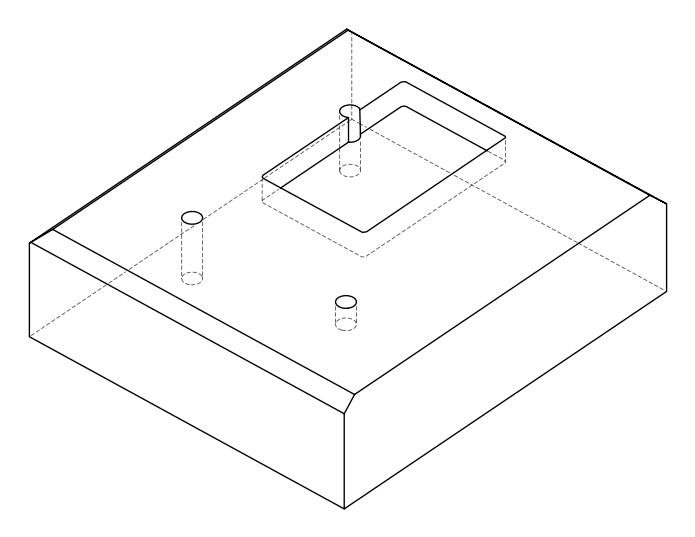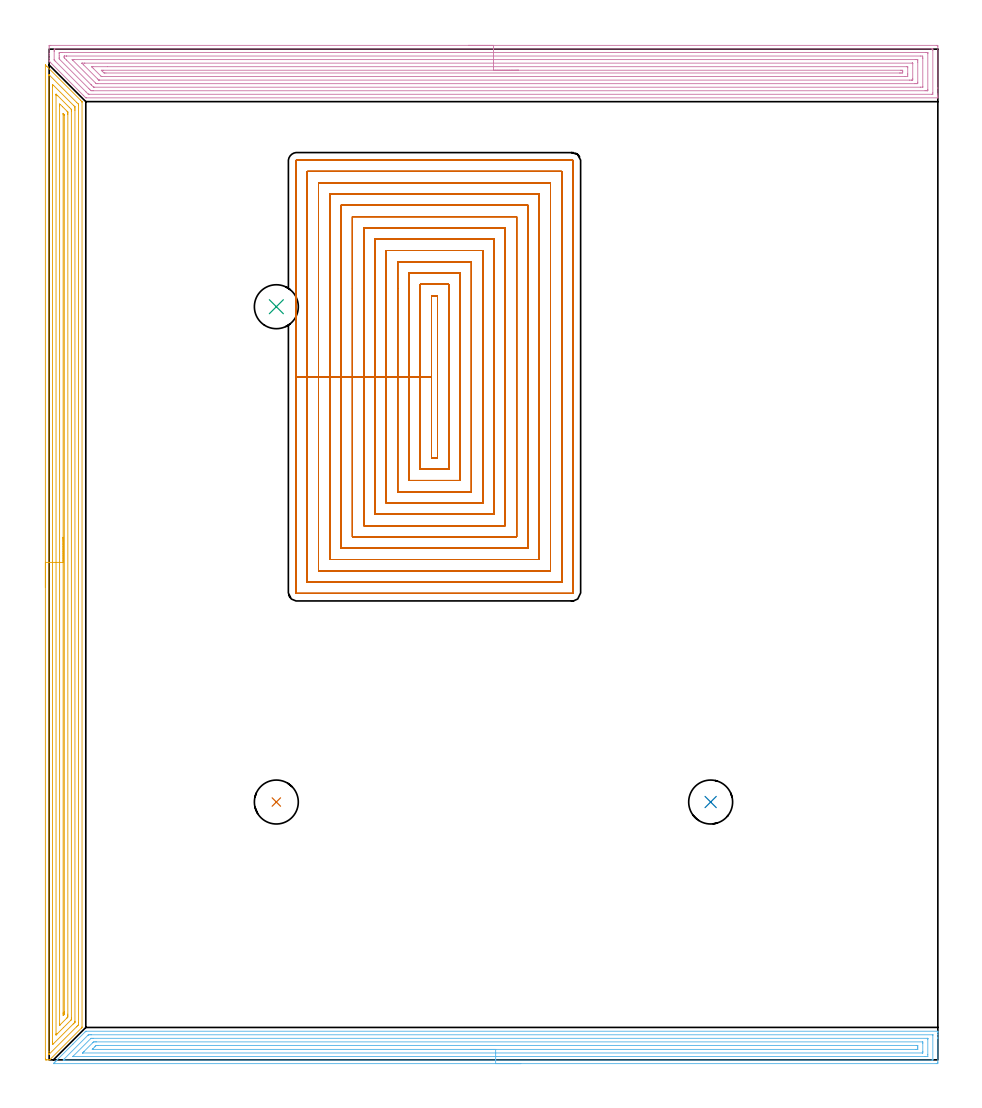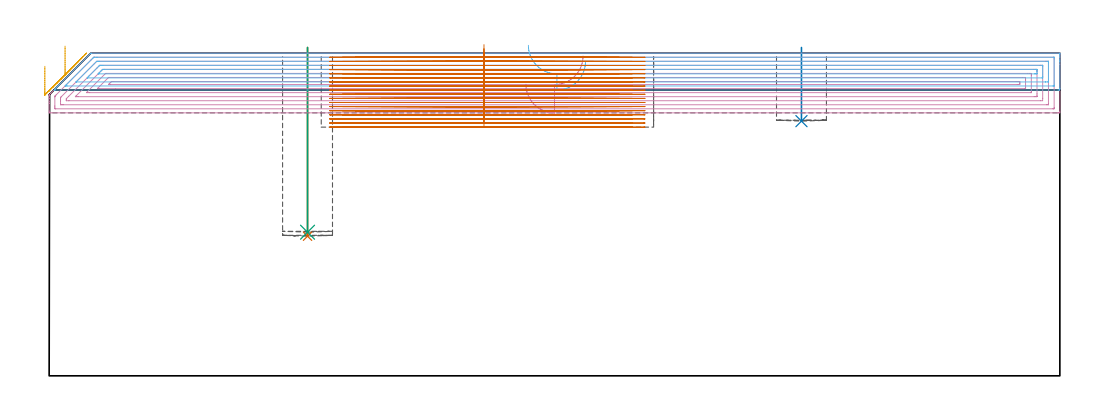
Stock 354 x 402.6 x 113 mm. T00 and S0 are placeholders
(PLAN: 7 operations, 2 tool changes, 223 min)
(1 INDEXABLE_INSERT_DRILL_BLIND_HOLE_FROM_SOLID | STEP1POCKET | NXT0302_006 | 0.27 min | 15340 mm3)
(2 INDEXABLE_INSERT_DRILL_BLIND_HOLE_FROM_SOLID_1 | STEP1POCKET_1 | NXT0302_006 | 0.1 min | 5665 mm3)
(3 INDEXABLE_INSERT_DRILL_BLIND_HOLE_FROM_SOLID_2 | STEP1POCKET_2 | NXT0302_006 | 0.26 min | 15004 mm3)
(4 AREA_MILL | FG_CHAMFER_SURFACE | UGT0205_001 | 22.61 min | 77318 mm3)
(5 AREA_MILL_1 | FG_CHAMFER_SURFACE_1 | UGT0205_001 | 18.6 min | 41197 mm3)
(6 AREA_MILL_2 | FG_CHAMFER_SURFACE_2 | UGT0205_001 | 14.09 min | 28587 mm3)
(7 MILL_RECTANGULAR_POCKET | POCKET_RECTANGULAR_STRAIGHT | NXT0201_008 | Follow Part, ap 1.5, ae 75% | 167.1 min | 537189 mm3)
(TOOL NXT0302_006 | Index. Insert Drill 17.5mm [880-D1750L25-05] | D17.5 PA176 FL88 Z2)
(TOOL UGT0205_001 | Chamfer Mill 20 x 3 x 45 deg. | D20 FL50 Z2)
(TOOL NXT0201_008 | ENDMILL 6mm [2P460-0600-NA 1630] | D6 FL26 Z6)
(OP 1 INDEXABLE_INSERT_DRILL_BLIND_HOLE_FROM_SOLID)
G17 G21 G94 G90
T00 M6
G54
G17 G0 G90 X90.5 Y102.7 S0 M3
G43 Z123. H1
G94 G81 G98 Z48.9 F250. R115.
G80
M5
M2
(OP 2 INDEXABLE_INSERT_DRILL_BLIND_HOLE_FROM_SOLID_1)
G17 G21 G94 G90
T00 M6
G54
G17 G0 G90 X263.5 Y102.7 S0 M3
G43 Z123. H1
G94 G81 G98 Z89.2 F250. R115.
G80
M5
M2
(OP 3 INDEXABLE_INSERT_DRILL_BLIND_HOLE_FROM_SOLID_2)
G17 G21 G94 G90
T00 M6
G54
G17 G0 G90 X90.5 Y300. S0 M3
G43 Z123. H1
G94 G81 G98 Z50.3 F250. R115.
G80
M5
M2
(OP 4 AREA_MILL)
G17 G21 G94 G90
T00 M6
G54
G17 G0 G90 X167. Y404.1 S1061 M3
G43 Z123. H0
Z102.1
G94 G1 X167.038 Z101.229 F250.
X167.152 Z100.364
X167.341 Z99.512
X167.603 Z98.68
X167.937 Z97.874
X168.34 Z97.1
X168.808 Z96.364
X169.34 Z95.672
X169.929 Z95.029
X170.572 Z94.44
X171.264 Z93.909
X172. Z93.44
X172.774 Z93.037
X173.58 Z92.703
X174.412 Z92.441
X175.264 Z92.252
X176.128 Z92.138
X177. Z92.1
X353.386
X353.661 Y404.097 Z92.102
X353.99 Y404.092 Z92.106
X354. Y403.758 Z92.439
Y387.116 Z109.079
Y384.714 Z111.481
Y384.043 Z112.157
Y383.667 Z112.533
Y383.265 Z112.926
X353.99 Y383.203 Z112.988
X353.832 Y383.2 Z113.
X14.904
X14.596 Y383.204 Z112.99
X14.436 Y383.362 Z112.834
X13.713 Y384.086 Z112.113
X0.575 Y397.224 Z98.973
X0.459 Y397.341 Z98.859
X0.317 Y397.483 Z98.717
X0.128 Y397.671 Z98.527
X0.019 Y397.782 Z98.415
X0.001 Y397.807 Z98.389
X0. Y398.175 Z98.024
Y399.011 Z97.183
Y400.241 Z95.956
Y400.798 Z95.396
Y403.479 Z92.717
X0.003 Y404.091 Z92.106
X0.005 Y404.093 Z92.104
X0.614 Y404.1 Z92.1
X177.
Y402.686 Z93.514
X351.599 Y402.685 Z93.515
X351.699 Y402.684 Z93.516
X351.899 Y402.679 Z93.521
X351.991 Y402.672 Z93.528
X351.994 Y402.642 Z93.558
X351.996 Y402.586 Z93.614
X352. Y402.185 Z94.015
X351.999 Y385.208 Z110.992
X351.992 Y384.714 Z111.486
X351.99 Y384.621 Z111.579
X351.8 Y384.617 Z111.583
X351.699 Y384.615 Z111.585
X15.897
X15.797 Y384.616 Z111.584
X15.698 Y384.62 Z111.58
X15.639 Y384.623 Z111.577
X15.606 Y384.652 Z111.548
X15.539 Y384.714 Z111.486
X14.904 Y385.346 Z110.854
X14.642 Y385.608 Z110.592
X2.401 Y397.85 Z98.35
X2.138 Y398.118 Z98.082
X2.051 Y398.211 Z97.989
X2.01 Y398.27 Z97.93
X2.007 Y398.318 Z97.882
X2.002 Y398.517 Z97.683
X2. Y401.692 Z94.508
X2.001 Y402.092 Z94.108
X2.008 Y402.586 Z93.614
X2.01 Y402.679 Z93.521
X2.2 Y402.683 Z93.517
X2.301 Y402.685 Z93.515
X177. Y402.686 Z93.514
Y401.271 Z94.929
X349.341
X349.813 Y401.269 Z94.931
X349.97 Y401.267 Z94.933
X349.988 Y401.265 Z94.935
X349.993 Y401.209 Z94.991
X349.998 Y401.11 Z95.09
X349.999 Y400.985 Z95.215
X350. Y400.798 Z95.402
X349.999 Y386.502 Z109.698
X349.998 Y386.316 Z109.884
X349.99 Y386.128 Z110.072
X349.981 Y386.035 Z110.165
X349.931 Y386.033 Z110.167
X349.813 Y386.03 Z110.17
X349.393 Y386.029 Z110.171
X348.92
X17.583
X17.161 Y386.031 Z110.169
X16.69 Y386.036 Z110.164
X16.207 Y386.502 Z109.698
X15.797 Y386.903 Z109.297
X4.187 Y398.514 Z97.686
X4.068 Y398.639 Z97.561
X4.01 Y398.702 Z97.498
X4.006 Y398.825 Z97.375
X4.002 Y399.011 Z97.189
X4. Y399.198 Z97.002
Y399.905 Z96.295
X4.001 Y400.798 Z95.402
X4.002 Y400.984 Z95.216
X4.01 Y401.172 Z95.028
X4.019 Y401.265 Z94.935
X4.069 Y401.267 Z94.933
X4.187 Y401.27 Z94.93
X4.607 Y401.271 Z94.929
X5.08
X177.
Y399.857 Z96.343
X347.182
X347.972 Y399.85 Z96.35
X347.999 Y399.039 Z97.161
X348. Y399.011 Z97.189
X347.999 Y387.639 Z108.561
X347.997 Y387.531 Z108.669
X347.994 Y387.477 Z108.723
X347.991 Y387.454 Z108.746
X347.974 Y387.449 Z108.751
X347.134 Y387.443 Z108.757
X347.086
X18.006
X17.795 Y387.445 Z108.755
X17.743 Y387.447 Z108.753
X17.72 Y387.449 Z108.751
X17.694 Y387.467 Z108.733
X17.583 Y387.57 Z108.63
X16.86 Y388.289 Z107.911
X16.69 Y388.458 Z107.742
X6.866 Y398.282 Z97.918
X6.141 Y399.011 Z97.189
X6.039 Y399.118 Z97.082
X6.012 Y399.149 Z97.051
X6.008 Y399.174 Z97.026
X6.004 Y399.228 Z96.972
X6.001 Y399.445 Z96.755
Y399.661 Z96.539
X6.003 Y399.769 Z96.431
X6.006 Y399.823 Z96.377
X6.009 Y399.846 Z96.354
X6.026 Y399.851 Z96.349
X6.866 Y399.857 Z96.343
X6.914
X177.
Y398.443 Z97.757
X345.023
X345.348 Y398.442 Z97.758
X345.92 Y398.438 Z97.762
X345.973 Y398.436 Z97.764
X345.99 Y398.422 Z97.778
X345.996 Y398.362 Z97.838
X345.998 Y398.118 Z98.082
X346. Y397.465 Z98.735
X345.999 Y389.424 Z106.776
X345.995 Y389.182 Z107.018
X345.988 Y388.864 Z107.336
X345.67 Y388.86 Z107.34
X345.348 Y388.858 Z107.342
X344.78 Y388.857 Z107.343
X19.369
X18.798 Y388.86 Z107.34
X18.763 Y388.863 Z107.337
X18.744 Y388.866 Z107.334
X18.662 Y388.943 Z107.257
X18.538 Y389.062 Z107.138
X9.415 Y398.183 Z98.017
X9.287 Y398.315 Z97.885
X9.204 Y398.404 Z97.796
X9.175 Y398.439 Z97.761
X9.176 Y398.44 Z97.76
X9.222 Y398.442 Z97.758
X9.545 Y398.443 Z97.757
X10.113
X177.
Y397.029 Z99.171
X343.757
X343.928 Y397.027 Z99.173
X343.97 Y397.025 Z99.175
X343.985 Y397.022 Z99.178
X343.99 Y397.014 Z99.186
X343.994 Y396.974 Z99.226
X343.999 Y396.786 Z99.414
X344. Y390.969 Z105.231
X343.998 Y390.532 Z105.668
X343.993 Y390.385 Z105.815
X343.988 Y390.278 Z105.922
X343.91 Y390.276 Z105.924
X343.562 Y390.273 Z105.927
X343.366 Y390.272 Z105.929
X342.668 Y390.271
X20.067
X19.893 Y390.273 Z105.927
X19.807 Y390.276 Z105.924
X19.789 Y390.278 Z105.922
X19.751 Y390.309 Z105.891
X19.665 Y390.39 Z105.81
X19.369 Y390.679 Z105.521
X13.717 Y396.331 Z99.869
X13.118 Y396.934 Z99.266
X13.058 Y397.001 Z99.199
X13.043 Y397.022 Z99.178
X13.118 Y397.024 Z99.176
X13.315 Y397.027 Z99.173
X14.011 Y397.029 Z99.171
X14.206
X177.
Y395.615 Z100.585
X341.599 Y395.614 Z100.586
X341.775 Y395.612 Z100.588
X341.952 Y395.608 Z100.592
X341.99 Y395.605 Z100.595
X341.994 Y395.571 Z100.629
X341.997 Y395.512 Z100.688
X341.999 Y395.437 Z100.763
X342. Y395.212 Z100.988
Y392.756 Z103.444
Y392.532 Z103.668
X341.996 Y391.863 Z104.337
X341.993 Y391.751 Z104.449
X341.99 Y391.7 Z104.5
X341.947 Y391.691 Z104.509
X340.882 Y391.685 Z104.515
X21.156 Y391.686 Z104.514
X20.978 Y391.687 Z104.513
X20.86 Y391.69 Z104.51
X20.821 Y391.692 Z104.508
X20.804 Y391.704 Z104.496
X20.768 Y391.735 Z104.465
X20.636 Y391.863 Z104.337
X17.583 Y394.915 Z101.285
X17.067 Y395.437 Z100.763
X16.904 Y395.605 Z100.595
X17.228 Y395.611 Z100.589
X17.407 Y395.614 Z100.586
X23.258 Y395.615 Z100.585
X177.
Y394.2 Z102.
X339.096
X339.441 Y394.199 Z102.001
X339.989 Y394.193 Z102.007
X340. Y393.65 Z102.55
Y393.639 Z102.561
X339.989 Y393.107 Z103.093
X339.644 Y393.102 Z103.098
X339.096 Y393.1 Z103.1
X338.753
X22.598
X22.049 Y393.104 Z103.096
X21.87 Y393.107 Z103.093
X21.681 Y393.278 Z102.922
X21.298 Y393.65 Z102.55
X21.156 Y393.791 Z102.409
X20.895 Y394.058 Z102.142
X20.774 Y394.184 Z102.016
X20.823 Y394.193 Z102.007
X21.156 Y394.198 Z102.002
X21.499 Y394.2 Z102.
X177.
X177.872 Z102.038
X178.736 Z102.151
X179.588 Z102.34
X180.42 Z102.603
X181.226 Z102.936
X182. Z103.339
X182.736 Z103.808
X183.428 Z104.339
X184.071 Z104.929
X184.66 Z105.572
X185.192 Z106.264
X185.66 Z107.
X186.063 Z107.773
X186.397 Z108.579
X186.659 Z109.411
X186.848 Z110.263
X186.962 Z111.128
X187. Z112.
G0 Z123.
M5
M2
(OP 5 AREA_MILL_1)
G17 G21 G94 G90
T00 M6
G54
G17 G0 G90 X-1.5 Y188.15 S1061 M3
G43 Z123. H0
Z108.4
G94 G1 Y188.188 Z107.528 F250.
Y188.302 Z106.664
Y188.491 Z105.812
Y188.753 Z104.98
Y189.087 Z104.174
Y189.49 Z103.4
Y189.958 Z102.664
Y190.49 Z101.972
Y191.079 Z101.329
Y191.722 Z100.74
Y192.414 Z100.209
Y193.15 Z99.74
Y193.924 Z99.337
Y194.73 Z99.003
Y195.562 Z98.741
Y196.414 Z98.552
Y197.278 Z98.438
Y198.15 Z98.4
Y396.187
X-1.494 Y396.272 Z98.404
X-1.492 Y396.281 Z98.405
X-1.471 Y396.272 Z98.427
X-0.894 Y395.694 Z99.006
X12.531 Y382.269 Z112.43
X13.092 Y381.709 Z112.989
X13.093 Y381.697 Z112.99
X13.1 Y381.375 Z113.
Y13.12
X13.102 Y12.9 Z112.998
X12.94 Y12.74 Z112.84
X12.915 Y12.715 Z112.815
X0.296 Y0.096 Z100.195
X0.226 Y0.028 Z100.125
X0.191 Y0.002 Z100.088
X-0.086 Y0. Z99.813
X-0.894 Z99.001
X-1.071 Z98.825
X-1.247 Z98.649
X-1.491 Y0.002 Z98.405
X-1.496 Y0.177 Z98.404
X-1.5 Y0.481 Z98.4
Y198.15
X-0.086 Z99.814
X-0.085 Y392.184 Z99.815
X-0.083 Y392.27 Z99.817
X-0.078 Y392.416 Z99.822
X-0.001 Y392.344 Z99.899
X0.248 Y392.101 Z100.148
X10.975 Y381.375 Z110.875
X11.601 Y380.745 Z111.501
X11.665 Y380.677 Z111.565
X11.678 Y380.661 Z111.578
X11.681 Y380.622 Z111.581
X11.684 Y380.566 Z111.584
X11.685 Y380.482 Z111.585
X11.686 Y380.397 Z111.586
X11.685 Y14.84 Z111.585
X11.681 Y14.031 Z111.581
X11.68 Y13.952 Z111.58
X11.601 Y13.863 Z111.501
X11.242 Y13.497 Z111.142
X10.887 Y13.137 Z110.787
X0.08 Y2.331 Z99.98
X-0.001 Y2.254 Z99.899
X-0.076 Y2.185 Z99.824
X-0.082 Y2.327 Z99.818
X-0.084 Y2.412 Z99.816
X-0.085 Y2.496 Z99.815
X-0.086 Y3.305 Z99.814
Y198.15
X1.329 Z101.229
Y387.632
X1.33 Y388.086 Z101.23
X1.334 Y388.526 Z101.234
X1.336 Y388.552 Z101.236
X1.37 Y388.526 Z101.27
X1.784 Y388.116 Z101.684
X9.816 Y380.084 Z109.716
X10.064 Y379.835 Z109.964
X10.186 Y379.708 Z110.086
X10.246 Y379.643 Z110.146
X10.265 Y379.614 Z110.165
X10.266 Y379.588 Z110.166
X10.27 Y379.133 Z110.17
X10.271 Y378.694 Z110.171
Y378.238
Y15.363
X10.269 Y15.144 Z110.169
X10.267 Y15.035 Z110.167
X10.265 Y14.984 Z110.165
X10.216 Y14.925 Z110.116
X10.019 Y14.721 Z109.919
X9.816 Y14.516 Z109.716
X9.574 Y14.273 Z109.474
X1.784 Y6.484 Z101.684
X1.533 Y6.238 Z101.433
X1.361 Y6.072 Z101.261
X1.336 Y6.272 Z101.236
X1.332 Y6.439 Z101.232
X1.33 Y6.881 Z101.23
X1.329 Y7.336 Z101.229
Y198.15
X2.743 Z102.643
Y384.057
X2.745 Y384.428 Z102.645
X2.747 Y384.613 Z102.647
X2.749 Y384.688 Z102.649
X2.81 Y384.63 Z102.71
X3.394 Y384.057 Z103.294
X8.031 Y379.42 Z107.931
X8.75 Y378.694 Z108.65
X8.85 Y378.585 Z108.75
X8.853 Y378.487 Z108.753
X8.855 Y378.28 Z108.755
X8.857 Y377.867 Z108.757
Y377.8
Y16.712
X8.853 Y16.299 Z108.753
X8.85 Y16.093 Z108.75
X8.841 Y16.002 Z108.741
X8.793 Y15.949 Z108.693
X8.668 Y15.818 Z108.568
X5.669 Y12.818 Z105.569
X3.307 Y10.456 Z103.207
X3.209 Y10.358 Z103.109
X2.99 Y10.142 Z102.89
X2.772 Y9.929 Z102.672
X2.754 Y9.913 Z102.654
X2.75 Y9.953 Z102.65
X2.747 Y10.098 Z102.647
X2.743 Y10.389 Z102.643
Y198.15
X4.157 Z104.057
X4.158 Y379.892 Z104.058
X4.161 Y380.482 Z104.061
X4.164 Y380.779 Z104.064
X4.461 Y380.531 Z104.361
X4.517 Y380.482 Z104.417
X5.354 Y379.648 Z105.254
X7.139 Y377.863 Z107.039
X7.202 Y377.8 Z107.102
X7.264 Y377.735 Z107.164
X7.388 Y377.602 Z107.288
X7.437 Y377.547 Z107.337
X7.439 Y377.532 Z107.339
X7.441 Y377.497 Z107.341
X7.443 Y376.906 Z107.343
Y376.602
X7.442 Y18.196 Z107.342
X7.439 Y17.606 Z107.339
X7.436 Y17.308 Z107.336
X7.421 Y17.032 Z107.321
X7.139 Y16.737 Z107.039
X7.126 Y16.725 Z107.026
X4.317 Y13.915 Z104.217
X4.282 Y13.88 Z104.182
X4.235 Y13.835 Z104.135
X4.182 Y13.787 Z104.082
X4.164 Y13.775 Z104.064
X4.163 Y13.776 Z104.063
X4.161 Y13.811 Z104.061
X4.158 Y14.031 Z104.058
X4.157 Y14.201 Z104.057
Y14.336
Y198.15
X5.571 Z105.471
X5.572 Y376.471 Z105.472
X5.573 Y376.687 Z105.473
X5.576 Y376.906 Z105.476
X5.578 Y376.957 Z105.478
X5.591 Y376.95 Z105.491
X5.643 Y376.906 Z105.543
X5.733 Y376.817 Z105.633
X5.908 Y376.635 Z105.808
X6.023 Y376.514 Z105.923
X6.024 Y376.5 Z105.924
X6.027 Y376.465 Z105.927
X6.028 Y376.317 Z105.928
X6.029 Y376.23 Z105.929
X6.028 Y19.176 Z105.928
X6.026 Y18.72 Z105.926
X6.022 Y18.5 Z105.922
X6.01 Y18.07 Z105.91
X5.899 Y17.954 Z105.799
X5.771 Y17.826 Z105.671
X5.591 Y17.651 Z105.491
X5.578 Y17.896 Z105.478
X5.573 Y18.28 Z105.473
X5.572 Y18.5 Z105.472
X5.571 Y18.717 Z105.471
Y198.15
Y199.022 Z105.509
Y199.886 Z105.623
Y200.738 Z105.812
Y201.57 Z106.074
Y202.376 Z106.408
Y203.15 Z106.811
Y203.886 Z107.28
Y204.578 Z107.811
Y205.221 Z108.4
Y205.81 Z109.043
Y206.342 Z109.735
Y206.81 Z110.471
Y207.213 Z111.245
Y207.547 Z112.051
Y207.809 Z112.883
Y207.998 Z113.735
Y208.112 Z114.6
Y208.15 Z115.471
G0 Z123.
M5
M2
(OP 6 AREA_MILL_2)
G17 G21 G94 G90
T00 M6
G54
G17 G0 G90 X187.85 Y-1.5 S1061 M3
G43 Z123. H0
Z110.1
G94 G1 X187.812 Z109.228 F250.
X187.698 Z108.364
X187.509 Z107.512
X187.247 Z106.68
X186.913 Z105.874
X186.51 Z105.1
X186.042 Z104.364
X185.51 Z103.672
X184.921 Z103.029
X184.278 Z102.44
X183.586 Z101.909
X182.85 Z101.44
X182.076 Z101.037
X181.27 Z100.703
X180.438 Z100.441
X179.586 Z100.252
X178.722 Z100.138
X177.85 Z100.1
X2.113
X1.871 Y-1.499 Z100.101
X1.753 Y-1.496 Z100.104
X1.71 Y-1.492 Z100.106
X1.871 Y-1.328 Z100.27
X2.034 Y-1.163 Z100.432
X2.194 Y-1.005 Z100.593
X2.317 Y-0.882 Z100.716
X2.471 Y-0.726 Z100.869
X2.621 Y-0.578 Z101.02
X2.764 Y-0.435 Z101.163
X2.908 Y-0.29 Z101.306
X3.048 Y-0.151 Z101.447
X3.211 Y0.012 Z101.609
X3.345 Y0.147 Z101.743
X3.475 Y0.276 Z101.874
X9.456 Y6.256 Z107.856
X14.349 Y11.15 Z112.748
X14.533 Y11.334 Z112.925
X14.606 Y11.4 Z112.985
X14.823 Z113.
X353.829
X353.99 Y11.398 Z112.988
X353.997 Y11.273 Z112.866
X354. Y11.142 Z112.742
Y10.857 Z112.456
Y10.19 Z111.784
Y8.983 Z110.58
Y8.443 Z110.037
Y-0.893 Z100.704
X353.996 Y-1.163 Z100.434
X353.99 Y-1.493 Z100.104
X353.725 Y-1.497 Z100.101
X353.383 Y-1.5 Z100.1
X177.85
Y-0.086 Z101.514
X6.288 Y-0.085 Z101.515
X5.89 Y-0.084 Z101.516
X5.678 Y-0.082 Z101.518
X5.588 Y-0.079 Z101.521
X5.627 Y-0.032 Z101.568
X5.691 Y0.036 Z101.636
X5.89 Y0.24 Z101.84
X15.338 Y9.687 Z111.287
X15.465 Y9.812 Z111.412
X15.569 Y9.912 Z111.512
X15.637 Y9.975 Z111.575
X15.717 Y9.979 Z111.579
X15.929 Y9.982 Z111.582
X16.61 Y9.985 Z111.585
X16.819 Y9.986 Z111.586
X351.805 Y9.985 Z111.585
X351.947 Y9.984 Z111.584
X351.981 Y9.981 Z111.581
X351.99 Y9.979 Z111.579
X351.994 Y9.97 Z111.57
X351.997 Y9.94 Z111.54
X352. Y9.795 Z111.395
Y0.189 Z101.789
X351.997 Y0.057 Z101.657
X351.993 Y-0.048 Z101.552
X351.99 Y-0.076 Z101.524
X351.978 Y-0.079 Z101.521
X351.938 Y-0.081 Z101.519
X351.596 Y-0.085 Z101.515
X177.85 Y-0.086 Z101.514
Y1.328 Z102.928
X9.595 Y1.329 Z102.929
X9.485 Y1.33 Z102.93
X9.464 Y1.332 Z102.932
X9.452 Y1.334 Z102.934
X9.456 Y1.347 Z102.947
X9.464 Y1.362 Z102.962
X9.511 Y1.411 Z103.011
X9.556 Y1.457 Z103.057
X16.576 Y8.476 Z110.076
X16.61 Y8.508 Z110.108
X16.664 Y8.553 Z110.153
X16.707 Y8.564 Z110.164
X16.801 Y8.567 Z110.167
X16.991 Y8.57 Z110.17
X17.372 Y8.571 Z110.171
X17.503
X349.81
X349.941 Y8.569 Z110.169
X349.977 Y8.566 Z110.166
X349.99 Y8.564 Z110.164
X349.993 Y8.554 Z110.154
X349.998 Y8.505 Z110.105
X349.999 Y8.443 Z110.043
X350. Y8.257 Z109.857
Y2.144 Z103.744
X349.992 Y1.457 Z103.057
X349.99 Y1.365 Z102.965
X349.977 Y1.335 Z102.935
X349.937 Y1.333 Z102.933
X349.81 Y1.331 Z102.931
X349.048 Y1.329 Z102.929
X348.916 Y1.328 Z102.928
X177.85
Y2.743 Z104.343
X13.508
X13.405 Y2.744 Z104.344
X13.364 Y2.745 Z104.345
X13.311 Y2.749 Z104.349
X13.342 Y2.786 Z104.386
X13.4 Y2.848 Z104.448
X13.752 Y3.203 Z104.803
X13.93 Y3.382 Z104.982
X17.373 Y6.824 Z108.424
X17.503 Y6.951 Z108.551
X17.719 Y7.15 Z108.75
X17.929 Y7.154 Z108.754
X18.397 Y7.156 Z108.756
X18.819 Y7.157 Z108.757
X347.862
X347.907 Y7.156 Z108.756
X347.953 Y7.154 Z108.754
X347.984 Y7.151 Z108.751
X347.99 Y7.114 Z108.714
X348. Y6.719 Z108.319
Y6.697 Z108.297
Y3.226 Z104.826
Y3.203 Z104.803
X347.992 Y2.779 Z104.379
X347.991 Y2.756 Z104.356
X347.965 Y2.75 Z104.35
X347.884 Y2.746 Z104.346
X347.758 Y2.744 Z104.344
X177.85 Y2.743 Z104.343
Y4.157 Z105.757
X17.421 Y4.158 Z105.758
X17.22 Y4.162 Z105.762
X17.179 Y4.164 Z105.764
Y4.17 Z105.77
X17.194 Y4.188 Z105.788
X17.288 Y4.288 Z105.888
X17.389 Y4.39 Z105.99
X17.503 Y4.505 Z106.105
X18.17 Y5.172 Z106.772
X18.397 Y5.398 Z106.998
X18.613 Y5.611 Z107.211
X18.713 Y5.706 Z107.306
X18.741 Y5.731 Z107.331
X18.784 Y5.736 Z107.336
X18.884 Y5.739 Z107.339
X19.29 Y5.743 Z107.343
X19.372
X345.425
X345.773 Y5.741 Z107.341
X345.946 Y5.738 Z107.338
X345.982 Y5.736 Z107.336
X345.99 Y5.713 Z107.313
X345.993 Y5.66 Z107.26
X345.999 Y5.182 Z106.782
X346. Y4.95 Z106.55
X345.998 Y4.31 Z105.91
X345.994 Y4.216 Z105.816
X345.99 Y4.166 Z105.766
X345.951 Y4.164 Z105.764
X345.749 Y4.161 Z105.761
X345.343 Y4.157 Z105.757
X345.261
X177.85
X176.978 Z105.795
X176.114 Z105.909
X175.262 Z106.098
X174.43 Z106.36
X173.624 Z106.694
X172.85 Z107.097
X172.114 Z107.565
X171.422 Z108.096
X170.779 Z108.686
X170.19 Z109.329
X169.658 Z110.021
X169.19 Z110.757
X168.787 Z111.531
X168.453 Z112.337
X168.191 Z113.169
X168.002 Z114.02
X167.888 Z114.885
X167.85 Z115.757
G0 Z123.
M5
M2
(OP 7 MILL_RECTANGULAR_POCKET)
G17 G21 G94 G90
T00 M6
G54
G17 G0 G90 X152.3 Y288.666 S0 M3
G43 Z123. H1
Z116.
G94 G1 Y272.1 Z111.561 F250.
Y239.8 F500.
X154.7
Y304.4
X152.3
Y272.1
X147.8
Y235.3
X159.2
Y308.9
X147.8
Y272.1
X143.3
Y230.8
X163.7
Y313.4
X143.3
Y307.316
Y272.1
X138.8
Y226.3
X168.2
Y317.9
X138.8
Y307.316
Y272.1
X134.3
Y221.8
X172.7
Y322.4
X134.3
Y307.316
Y272.1
X129.8
Y217.3
X177.2
Y326.9
X129.8
Y307.316
Y272.1
X125.3
Y212.8
X181.7
Y331.4
X125.3
Y307.316
Y272.1
X120.8
Y208.3
X186.2
Y335.9
X120.8
Y307.316
Y272.1
X116.3
Y203.8
X190.7
Y340.4
X116.3
Y307.316
Y272.1
X111.8
Y199.3
X195.2
Y344.9
X111.8
Y307.316
Y272.1
X107.3
Y194.8
X199.7
Y349.4
X107.3
Y307.316
Y272.1
X102.8
Y190.3
X204.2
Y353.9
X102.8
Y272.1
X98.3
Y186.1
G3 X98.6 Y185.8 R0.3
G1 X208.4
G3 X208.7 Y186.1 R0.3
G1 Y358.1
G3 X208.4 Y358.4 R0.3
G1 X98.6
G3 X98.3 Y358.1 R0.3
G1 Y272.1
Y271.1
G0 X152.3 Y288.666 Z114.561
G1 Y272.1 Z110.122 F250.
Y239.8 F500.
X154.7
Y304.4
X152.3
Y272.1
X147.8
Y235.3
X159.2
Y308.9
X147.8
Y272.1
X143.3
Y230.8
X163.7
Y313.4
X143.3
Y307.316
Y272.1
X138.8
Y226.3
X168.2
Y317.9
X138.8
Y307.316
Y272.1
X134.3
Y221.8
X172.7
Y322.4
X134.3
Y307.316
Y272.1
X129.8
Y217.3
X177.2
Y326.9
X129.8
Y307.316
Y272.1
X125.3
Y212.8
X181.7
Y331.4
X125.3
Y307.316
Y272.1
X120.8
Y208.3
X186.2
Y335.9
X120.8
Y307.316
Y272.1
X116.3
Y203.8
X190.7
Y340.4
X116.3
Y307.316
Y272.1
X111.8
Y199.3
X195.2
Y344.9
X111.8
Y307.316
Y272.1
X107.3
Y194.8
X199.7
Y349.4
X107.3
Y307.316
Y272.1
X102.8
Y190.3
X204.2
Y353.9
X102.8
Y272.1
X98.3
Y186.1
G3 X98.6 Y185.8 R0.3
G1 X208.4
G3 X208.7 Y186.1 R0.3
G1 Y358.1
G3 X208.4 Y358.4 R0.3
G1 X98.6
G3 X98.3 Y358.1 R0.3
G1 Y272.1
Y271.1
G0 X152.3 Y288.666 Z113.122
G1 Y272.1 Z108.683 F250.
Y239.8 F500.
X154.7
Y304.4
X152.3
Y272.1
X147.8
Y235.3
X159.2
Y308.9
X147.8
Y272.1
X143.3
Y230.8
X163.7
Y313.4
X143.3
Y307.316
Y272.1
X138.8
Y226.3
X168.2
Y317.9
X138.8
Y307.316
Y272.1
X134.3
Y221.8
X172.7
Y322.4
X134.3
Y307.316
Y272.1
X129.8
Y217.3
X177.2
Y326.9
X129.8
Y307.316
Y272.1
X125.3
Y212.8
X181.7
Y331.4
X125.3
Y307.316
Y272.1
X120.8
Y208.3
X186.2
Y335.9
X120.8
Y307.316
Y272.1
X116.3
Y203.8
X190.7
Y340.4
X116.3
Y307.316
Y272.1
X111.8
Y199.3
X195.2
Y344.9
X111.8
Y307.316
Y272.1
X107.3
Y194.8
X199.7
Y349.4
X107.3
Y307.316
Y272.1
X102.8
Y190.3
X204.2
Y353.9
X102.8
Y272.1
X98.3
Y186.1
G3 X98.6 Y185.8 R0.3
G1 X208.4
G3 X208.7 Y186.1 R0.3
G1 Y358.1
G3 X208.4 Y358.4 R0.3
G1 X98.6
G3 X98.3 Y358.1 R0.3
G1 Y272.1
Y271.1
G0 X152.3 Y288.666 Z111.683
G1 Y272.1 Z107.244 F250.
Y239.8 F500.
X154.7
Y304.4
X152.3
Y272.1
X147.8
Y235.3
X159.2
Y308.9
X147.8
Y272.1
X143.3
Y230.8
X163.7
Y313.4
X143.3
Y307.316
Y272.1
X138.8
Y226.3
X168.2
Y317.9
X138.8
Y307.316
Y272.1
X134.3
Y221.8
X172.7
Y322.4
X134.3
Y307.316
Y272.1
X129.8
Y217.3
X177.2
Y326.9
X129.8
Y307.316
Y272.1
X125.3
Y212.8
X181.7
Y331.4
X125.3
Y307.316
Y272.1
X120.8
Y208.3
X186.2
Y335.9
X120.8
Y307.316
Y272.1
X116.3
Y203.8
X190.7
Y340.4
X116.3
Y307.316
Y272.1
X111.8
Y199.3
X195.2
Y344.9
X111.8
Y307.316
Y272.1
X107.3
Y194.8
X199.7
Y349.4
X107.3
Y307.316
Y272.1
X102.8
Y190.3
X204.2
Y353.9
X102.8
Y272.1
X98.3
Y186.1
G3 X98.6 Y185.8 R0.3
G1 X208.4
G3 X208.7 Y186.1 R0.3
G1 Y358.1
G3 X208.4 Y358.4 R0.3
G1 X98.6
G3 X98.3 Y358.1 R0.3
G1 Y272.1
Y271.1
G0 X152.3 Y288.666 Z110.244
G1 Y272.1 Z105.805 F250.
Y239.8 F500.
X154.7
Y304.4
X152.3
Y272.1
X147.8
Y235.3
X159.2
Y308.9
X147.8
Y272.1
X143.3
Y230.8
X163.7
Y313.4
X143.3
Y307.316
Y272.1
X138.8
Y226.3
X168.2
Y317.9
X138.8
Y307.316
Y272.1
X134.3
Y221.8
X172.7
Y322.4
X134.3
Y307.316
Y272.1
X129.8
Y217.3
X177.2
Y326.9
X129.8
Y307.316
Y272.1
X125.3
Y212.8
X181.7
Y331.4
X125.3
Y307.316
Y272.1
X120.8
Y208.3
X186.2
Y335.9
X120.8
Y307.316
Y272.1
X116.3
Y203.8
X190.7
Y340.4
X116.3
Y307.316
Y272.1
X111.8
Y199.3
X195.2
Y344.9
X111.8
Y307.316
Y272.1
X107.3
Y194.8
X199.7
Y349.4
X107.3
Y307.316
Y272.1
X102.8
Y190.3
X204.2
Y353.9
X102.8
Y272.1
X98.3
Y186.1
G3 X98.6 Y185.8 R0.3
G1 X208.4
G3 X208.7 Y186.1 R0.3
G1 Y358.1
G3 X208.4 Y358.4 R0.3
G1 X98.6
G3 X98.3 Y358.1 R0.3
G1 Y272.1
Y271.1
G0 X152.3 Y288.666 Z108.805
G1 Y272.1 Z104.367 F250.
Y239.8 F500.
X154.7
Y304.4
X152.3
Y272.1
X147.8
Y235.3
X159.2
Y308.9
X147.8
Y272.1
X143.3
Y230.8
X163.7
Y313.4
X143.3
Y307.316
Y272.1
X138.8
Y226.3
X168.2
Y317.9
X138.8
Y307.316
Y272.1
X134.3
Y221.8
X172.7
Y322.4
X134.3
Y307.316
Y272.1
X129.8
Y217.3
X177.2
Y326.9
X129.8
Y307.316
Y272.1
X125.3
Y212.8
X181.7
Y331.4
X125.3
Y307.316
Y272.1
X120.8
Y208.3
X186.2
Y335.9
X120.8
Y307.316
Y272.1
X116.3
Y203.8
X190.7
Y340.4
X116.3
Y307.316
Y272.1
X111.8
Y199.3
X195.2
Y344.9
X111.8
Y307.316
Y272.1
X107.3
Y194.8
X199.7
Y349.4
X107.3
Y307.316
Y272.1
X102.8
Y190.3
X204.2
Y353.9
X102.8
Y272.1
X98.3
Y186.1
G3 X98.6 Y185.8 R0.3
G1 X208.4
G3 X208.7 Y186.1 R0.3
G1 Y358.1
G3 X208.4 Y358.4 R0.3
G1 X98.6
G3 X98.3 Y358.1 R0.3
G1 Y272.1
Y271.1
G0 X152.3 Y288.666 Z107.367
G1 Y272.1 Z102.928 F250.
Y239.8 F500.
X154.7
Y304.4
X152.3
Y272.1
X147.8
Y235.3
X159.2
Y308.9
X147.8
Y272.1
X143.3
Y230.8
X163.7
Y313.4
X143.3
Y307.316
Y272.1
X138.8
Y226.3
X168.2
Y317.9
X138.8
Y307.316
Y272.1
X134.3
Y221.8
X172.7
Y322.4
X134.3
Y307.316
Y272.1
X129.8
Y217.3
X177.2
Y326.9
X129.8
Y307.316
Y272.1
X125.3
Y212.8
X181.7
Y331.4
X125.3
Y307.316
Y272.1
X120.8
Y208.3
X186.2
Y335.9
X120.8
Y307.316
Y272.1
X116.3
Y203.8
X190.7
Y340.4
X116.3
Y307.316
Y272.1
X111.8
Y199.3
X195.2
Y344.9
X111.8
Y307.316
Y272.1
X107.3
Y194.8
X199.7
Y349.4
X107.3
Y307.316
Y272.1
X102.8
Y190.3
X204.2
Y353.9
X102.8
Y272.1
X98.3
Y186.1
G3 X98.6 Y185.8 R0.3
G1 X208.4
G3 X208.7 Y186.1 R0.3
G1 Y358.1
G3 X208.4 Y358.4 R0.3
G1 X98.6
G3 X98.3 Y358.1 R0.3
G1 Y272.1
Y271.1
G0 X152.3 Y288.666 Z105.928
G1 Y272.1 Z101.489 F250.
Y239.8 F500.
X154.7
Y304.4
X152.3
Y272.1
X147.8
Y235.3
X159.2
Y308.9
X147.8
Y272.1
X143.3
Y230.8
X163.7
Y313.4
X143.3
Y307.316
Y272.1
X138.8
Y226.3
X168.2
Y317.9
X138.8
Y307.316
Y272.1
X134.3
Y221.8
X172.7
Y322.4
X134.3
Y307.316
Y272.1
X129.8
Y217.3
X177.2
Y326.9
X129.8
Y307.316
Y272.1
X125.3
Y212.8
X181.7
Y331.4
X125.3
Y307.316
Y272.1
X120.8
Y208.3
X186.2
Y335.9
X120.8
Y307.316
Y272.1
X116.3
Y203.8
X190.7
Y340.4
X116.3
Y307.316
Y272.1
X111.8
Y199.3
X195.2
Y344.9
X111.8
Y307.316
Y272.1
X107.3
Y194.8
X199.7
Y349.4
X107.3
Y307.316
Y272.1
X102.8
Y190.3
X204.2
Y353.9
X102.8
Y272.1
X98.3
Y186.1
G3 X98.6 Y185.8 R0.3
G1 X208.4
G3 X208.7 Y186.1 R0.3
G1 Y358.1
G3 X208.4 Y358.4 R0.3
G1 X98.6
G3 X98.3 Y358.1 R0.3
G1 Y272.1
Y271.1
G0 X152.3 Y288.666 Z104.489
G1 Y272.1 Z100.05 F250.
Y239.8 F500.
X154.7
Y304.4
X152.3
Y272.1
X147.8
Y235.3
X159.2
Y308.9
X147.8
Y272.1
X143.3
Y230.8
X163.7
Y313.4
X143.3
Y307.315
Y272.1
X138.8
Y226.3
X168.2
Y317.9
X138.8
Y307.315
Y272.1
X134.3
Y221.8
X172.7
Y322.4
X134.3
Y307.315
Y272.1
X129.8
Y217.3
X177.2
Y326.9
X129.8
Y307.315
Y272.1
X125.3
Y212.8
X181.7
Y331.4
X125.3
Y307.315
Y272.1
X120.8
Y208.3
X186.2
Y335.9
X120.8
Y307.315
Y272.1
X116.3
Y203.8
X190.7
Y340.4
X116.3
Y307.315
Y272.1
X111.8
Y199.3
X195.2
Y344.9
X111.8
Y307.315
Y272.1
X107.3
Y194.8
X199.7
Y349.4
X107.3
Y307.315
Y272.1
X102.8
Y190.3
X204.2
Y353.9
X102.8
Y307.315
Y272.1
X98.3
Y186.1
G3 X98.6 Y185.8 R0.3
G1 X208.4
G3 X208.7 Y186.1 R0.3
G1 Y358.1
G3 X208.4 Y358.4 R0.3
G1 X98.6
G3 X98.3 Y358.1 R0.3
G1 Y272.1
Y271.1
G0 X152.3 Y288.666 Z103.05
G1 Y272.1 Z98.611 F250.
Y239.8 F500.
X154.7
Y304.4
X152.3
Y272.1
X147.8
Y235.3
X159.2
Y308.9
X147.8
Y272.1
X143.3
Y230.8
X163.7
Y313.4
X143.3
Y307.315
Y272.1
X138.8
Y226.3
X168.2
Y317.9
X138.8
Y307.315
Y272.1
X134.3
Y221.8
X172.7
Y322.4
X134.3
Y307.315
Y272.1
X129.8
Y217.3
X177.2
Y326.9
X129.8
Y307.315
Y272.1
X125.3
Y212.8
X181.7
Y331.4
X125.3
Y307.315
Y272.1
X120.8
Y208.3
X186.2
Y335.9
X120.8
Y307.315
Y272.1
X116.3
Y203.8
X190.7
Y340.4
X116.3
Y307.315
Y272.1
X111.8
Y199.3
X195.2
Y344.9
X111.8
Y307.315
Y272.1
X107.3
Y194.8
X199.7
Y349.4
X107.3
Y307.315
Y272.1
X102.8
Y190.3
X204.2
Y353.9
X102.8
Y307.315
Y272.1
X98.3
Y186.1
G3 X98.6 Y185.8 R0.3
G1 X208.4
G3 X208.7 Y186.1 R0.3
G1 Y358.1
G3 X208.4 Y358.4 R0.3
G1 X98.6
G3 X98.3 Y358.1 R0.3
G1 Y272.1
Y271.1
G0 X152.3 Y288.666 Z101.611
G1 Y272.1 Z97.172 F250.
Y239.8 F500.
X154.7
Y304.4
X152.3
Y272.1
X147.8
Y235.3
X159.2
Y308.9
X147.8
Y272.1
X143.3
Y230.8
X163.7
Y313.4
X143.3
Y307.316
Y272.1
X138.8
Y226.3
X168.2
Y317.9
X138.8
Y307.316
Y272.1
X134.3
Y221.8
X172.7
Y322.4
X134.3
Y307.316
Y272.1
X129.8
Y217.3
X177.2
Y326.9
X129.8
Y307.316
Y272.1
X125.3
Y212.8
X181.7
Y331.4
X125.3
Y307.316
Y272.1
X120.8
Y208.3
X186.2
Y335.9
X120.8
Y307.316
Y272.1
X116.3
Y203.8
X190.7
Y340.4
X116.3
Y307.316
Y272.1
X111.8
Y199.3
X195.2
Y344.9
X111.8
Y307.316
Y272.1
X107.3
Y194.8
X199.7
Y349.4
X107.3
Y307.316
Y272.1
X102.8
Y190.3
X204.2
Y353.9
X102.8
Y272.1
X98.3
Y186.1
G3 X98.6 Y185.8 R0.3
G1 X208.4
G3 X208.7 Y186.1 R0.3
G1 Y358.1
G3 X208.4 Y358.4 R0.3
G1 X98.6
G3 X98.3 Y358.1 R0.3
G1 Y272.1
Y271.1
G0 X152.3 Y288.666 Z100.172
G1 Y272.1 Z95.733 F250.
Y239.8 F500.
X154.7
Y304.4
X152.3
Y272.1
X147.8
Y235.3
X159.2
Y308.9
X147.8
Y272.1
X143.3
Y230.8
X163.7
Y313.4
X143.3
Y307.316
Y272.1
X138.8
Y226.3
X168.2
Y317.9
X138.8
Y307.316
Y272.1
X134.3
Y221.8
X172.7
Y322.4
X134.3
Y307.316
Y272.1
X129.8
Y217.3
X177.2
Y326.9
X129.8
Y307.316
Y272.1
X125.3
Y212.8
X181.7
Y331.4
X125.3
Y307.316
Y272.1
X120.8
Y208.3
X186.2
Y335.9
X120.8
Y307.316
Y272.1
X116.3
Y203.8
X190.7
Y340.4
X116.3
Y307.316
Y272.1
X111.8
Y199.3
X195.2
Y344.9
X111.8
Y307.316
Y272.1
X107.3
Y194.8
X199.7
Y349.4
X107.3
Y307.316
Y272.1
X102.8
Y190.3
X204.2
Y353.9
X102.8
Y307.316
Y272.1
X98.3
Y186.1
G3 X98.6 Y185.8 R0.3
G1 X208.4
G3 X208.7 Y186.1 R0.3
G1 Y358.1
G3 X208.4 Y358.4 R0.3
G1 X98.6
G3 X98.3 Y358.1 R0.3
G1 Y272.1
Y271.1
G0 X152.3 Y288.666 Z98.733
G1 Y272.1 Z94.294 F250.
Y239.8 F500.
X154.7
Y304.4
X152.3
Y272.1
X147.8
Y235.3
X159.2
Y308.9
X147.8
Y272.1
X143.3
Y230.8
X163.7
Y313.4
X143.3
Y307.316
Y272.1
X138.8
Y226.3
X168.2
Y317.9
X138.8
Y307.316
Y272.1
X134.3
Y221.8
X172.7
Y322.4
X134.3
Y307.316
Y272.1
X129.8
Y217.3
X177.2
Y326.9
X129.8
Y307.316
Y272.1
X125.3
Y212.8
X181.7
Y331.4
X125.3
Y307.316
Y272.1
X120.8
Y208.3
X186.2
Y335.9
X120.8
Y307.316
Y272.1
X116.3
Y203.8
X190.7
Y340.4
X116.3
Y307.316
Y272.1
X111.8
Y199.3
X195.2
Y344.9
X111.8
Y307.316
Y272.1
X107.3
Y194.8
X199.7
Y349.4
X107.3
Y307.316
Y272.1
X102.8
Y190.3
X204.2
Y353.9
X102.8
Y272.1
X98.3
Y186.1
G3 X98.6 Y185.8 R0.3
G1 X208.4
G3 X208.7 Y186.1 R0.3
G1 Y358.1
G3 X208.4 Y358.4 R0.3
G1 X98.6
G3 X98.3 Y358.1 R0.3
G1 Y272.1
Y271.1
G0 X152.3 Y288.666 Z97.294
G1 Y272.1 Z92.856 F250.
Y239.8 F500.
X154.7
Y304.4
X152.3
Y272.1
X147.8
Y235.3
X159.2
Y308.9
X147.8
Y272.1
X143.3
Y230.8
X163.7
Y313.4
X143.3
Y307.316
Y272.1
X138.8
Y226.3
X168.2
Y317.9
X138.8
Y307.316
Y272.1
X134.3
Y221.8
X172.7
Y322.4
X134.3
Y307.316
Y272.1
X129.8
Y217.3
X177.2
Y326.9
X129.8
Y307.316
Y272.1
X125.3
Y212.8
X181.7
Y331.4
X125.3
Y307.316
Y272.1
X120.8
Y208.3
X186.2
Y335.9
X120.8
Y307.316
Y272.1
X116.3
Y203.8
X190.7
Y340.4
X116.3
Y307.316
Y272.1
X111.8
Y199.3
X195.2
Y344.9
X111.8
Y307.316
Y272.1
X107.3
Y194.8
X199.7
Y349.4
X107.3
Y307.316
Y272.1
X102.8
Y190.3
X204.2
Y353.9
X102.8
Y272.1
X98.3
Y186.1
G3 X98.6 Y185.8 R0.3
G1 X208.4
G3 X208.7 Y186.1 R0.3
G1 Y358.1
G3 X208.4 Y358.4 R0.3
G1 X98.6
G3 X98.3 Y358.1 R0.3
G1 Y272.1
Y271.1
G0 X152.3 Y288.666 Z95.856
G1 Y272.1 Z91.417 F250.
Y239.8 F500.
X154.7
Y304.4
X152.3
Y272.1
X147.8
Y235.3
X159.2
Y308.9
X147.8
Y272.1
X143.3
Y230.8
X163.7
Y313.4
X143.3
Y307.316
Y272.1
X138.8
Y226.3
X168.2
Y317.9
X138.8
Y307.316
Y272.1
X134.3
Y221.8
X172.7
Y322.4
X134.3
Y307.316
Y272.1
X129.8
Y217.3
X177.2
Y326.9
X129.8
Y307.316
Y272.1
X125.3
Y212.8
X181.7
Y331.4
X125.3
Y307.316
Y272.1
X120.8
Y208.3
X186.2
Y335.9
X120.8
Y307.316
Y272.1
X116.3
Y203.8
X190.7
Y340.4
X116.3
Y307.316
Y272.1
X111.8
Y199.3
X195.2
Y344.9
X111.8
Y307.316
Y272.1
X107.3
Y194.8
X199.7
Y349.4
X107.3
Y307.316
Y272.1
X102.8
Y190.3
X204.2
Y353.9
X102.8
Y272.1
X98.3
Y186.1
G3 X98.6 Y185.8 R0.3
G1 X208.4
G3 X208.7 Y186.1 R0.3
G1 Y358.1
G3 X208.4 Y358.4 R0.3
G1 X98.6
G3 X98.3 Y358.1 R0.3
G1 Y272.1
Y271.1
G0 X152.3 Y288.666 Z94.417
G1 Y272.1 Z89.978 F250.
Y239.8 F500.
X154.7
Y304.4
X152.3
Y272.1
X147.8
Y235.3
X159.2
Y308.9
X147.8
Y272.1
X143.3
Y230.8
X163.7
Y313.4
X143.3
Y307.316
Y272.1
X138.8
Y226.3
X168.2
Y317.9
X138.8
Y307.316
Y272.1
X134.3
Y221.8
X172.7
Y322.4
X134.3
Y307.316
Y272.1
X129.8
Y217.3
X177.2
Y326.9
X129.8
Y307.316
Y272.1
X125.3
Y212.8
X181.7
Y331.4
X125.3
Y307.316
Y272.1
X120.8
Y208.3
X186.2
Y335.9
X120.8
Y307.316
Y272.1
X116.3
Y203.8
X190.7
Y340.4
X116.3
Y307.316
Y272.1
X111.8
Y199.3
X195.2
Y344.9
X111.8
Y307.316
Y272.1
X107.3
Y194.8
X199.7
Y349.4
X107.3
Y307.316
Y272.1
X102.8
Y190.3
X204.2
Y353.9
X102.8
Y272.1
X98.3
Y186.1
G3 X98.6 Y185.8 R0.3
G1 X208.4
G3 X208.7 Y186.1 R0.3
G1 Y358.1
G3 X208.4 Y358.4 R0.3
G1 X98.6
G3 X98.3 Y358.1 R0.3
G1 Y272.1
Y271.1
G0 X152.3 Y288.666 Z92.978
G1 Y272.1 Z88.539 F250.
Y239.8 F500.
X154.7
Y304.4
X152.3
Y272.1
X147.8
Y235.3
X159.2
Y308.9
X147.8
Y272.1
X143.3
Y230.8
X163.7
Y313.4
X143.3
Y307.316
Y272.1
X138.8
Y226.3
X168.2
Y317.9
X138.8
Y307.316
Y272.1
X134.3
Y221.8
X172.7
Y322.4
X134.3
Y307.316
Y272.1
X129.8
Y217.3
X177.2
Y326.9
X129.8
Y307.316
Y272.1
X125.3
Y212.8
X181.7
Y331.4
X125.3
Y307.316
Y272.1
X120.8
Y208.3
X186.2
Y335.9
X120.8
Y307.316
Y272.1
X116.3
Y203.8
X190.7
Y340.4
X116.3
Y307.316
Y272.1
X111.8
Y199.3
X195.2
Y344.9
X111.8
Y307.316
Y272.1
X107.3
Y194.8
X199.7
Y349.4
X107.3
Y307.316
Y272.1
X102.8
Y190.3
X204.2
Y353.9
X102.8
Y272.1
X98.3
Y186.1
G3 X98.6 Y185.8 R0.3
G1 X208.4
G3 X208.7 Y186.1 R0.3
G1 Y358.1
G3 X208.4 Y358.4 R0.3
G1 X98.6
G3 X98.3 Y358.1 R0.3
G1 Y272.1
Y271.1
G0 X152.3 Y288.666 Z91.539
G1 Y272.1 Z87.1 F250.
Y239.8 F500.
X154.7
Y304.4
X152.3
Y272.1
X147.8
Y235.3
X159.2
Y308.9
X147.8
Y272.1
X143.3
Y230.8
X163.7
Y313.4
X143.3
Y307.316
Y272.1
X138.8
Y226.3
X168.2
Y317.9
X138.8
Y307.316
Y272.1
X134.3
Y221.8
X172.7
Y322.4
X134.3
Y307.316
Y272.1
X129.8
Y217.3
X177.2
Y326.9
X129.8
Y307.316
Y272.1
X125.3
Y212.8
X181.7
Y331.4
X125.3
Y307.316
Y272.1
X120.8
Y208.3
X186.2
Y335.9
X120.8
Y307.316
Y272.1
X116.3
Y203.8
X190.7
Y340.4
X116.3
Y307.316
Y272.1
X111.8
Y199.3
X195.2
Y344.9
X111.8
Y307.316
Y272.1
X107.3
Y194.8
X199.7
Y349.4
X107.3
Y307.316
Y272.1
X102.8
Y190.3
X204.2
Y353.9
X102.8
Y272.1
X98.3
Y186.1
G3 X98.6 Y185.8 R0.3
G1 X208.4
G3 X208.7 Y186.1 R0.3
G1 Y358.1
G3 X208.4 Y358.4 R0.3
G1 X98.6
G3 X98.3 Y358.1 R0.3
G1 Y272.1
Y271.1
G0 Z123.
M5
M2
